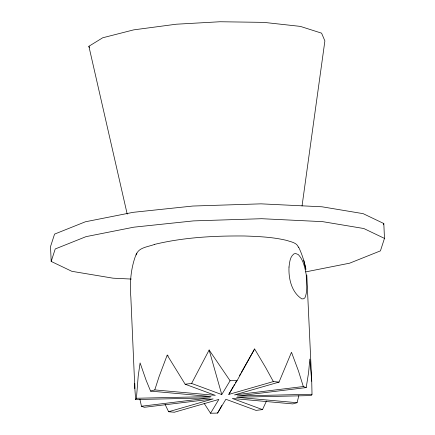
<?xml version="1.0" encoding="UTF-8"?>
<svg xmlns="http://www.w3.org/2000/svg" width="435" height="435" viewBox="0 0 435 435"><rect width="100%" height="100%" fill="white"/><g stroke="black" fill="none" stroke-linecap="round" stroke-linejoin="round"><path stroke-width="0.65" d="M136.427 398.259L138.21 376.085L140.097 362.926L146.117 380.25L150.592 391.119L211.105 396.562L136.427 398.259L135.644 399.558L210.322 397.862L141.467 406.252L139.885 399.151M302.042 205.978L324.885 40.917L321.585 33.158L300.373 26.394L263.855 22.37L220.012 21.75L176.224 24.219L133.692 29.868L102.709 37.78L88.876 46.284L127.21 214.134M312.015 394.268L237.336 395.964L306.202 387.58L308.589 372.577L309.823 359.06L311.732 381.218L312.015 394.268L311.226 395.567L236.553 397.269L297.067 402.712L298.845 395.638M154.653 244.367C148.585 246.835 137.971 247.368 136.307 254.964M131.288 279.063L112.997 278.177L71.84 271.309L51.183 261.435L55.229 248.961L86.027 236.645L133.866 227.173L193.499 220.893L261.691 218.707L322.661 221.654L363.818 228.522L384.475 238.396L380.429 250.87L349.631 263.186L305.778 271.87M150.592 391.119L154.773 389.912L159.118 376.498L167.198 355.101L168.231 355.966M383.409 224.786L383.817 223.536L363.16 213.661L322.003 206.794L261.033 203.846L192.841 206.038L133.208 212.318L85.369 221.79L54.571 234.106L50.525 246.58L51.183 261.435M136.623 253.121C130.897 267.036 129.581 282.32 130.848 297.214L134.85 388.672L135.644 399.558M303.32 386.536L234.498 394.92L279.031 382.099L291.488 352.268L298.432 370.903L303.32 386.536L306.202 387.58M266.486 401.005L262.501 409.601L256.041 410.395L225.885 399.265L217.576 413.087L210.545 413.25L204.102 403.316M167.198 355.101L185.158 384.23L191.612 383.436L209.132 350.001L230.082 380.734L237.113 380.576L254.611 348.968L265.687 367.586L273.343 381.577L279.031 382.099M217.576 413.087L221.801 405.474M273.343 381.577L228.805 394.409L233.16 386.737M233.829 385.557L234.503 384.377M235.504 382.604L236.178 381.424M239.527 375.525L240.533 373.752M241.202 372.572L254.611 348.968M210.545 413.25L218.854 399.422L174.321 412.244L168.622 411.733L165.077 404.381M191.612 383.436L221.774 394.567L230.082 380.734M228.805 394.409L237.113 380.576M168.622 411.733L213.161 398.911L144.344 407.29L141.467 406.252M297.067 402.712L292.88 403.919L232.361 398.476L262.501 409.601M154.675 244.356C184.021 237.303 214.422 235.732 244.508 235.993C258.662 236.471 272.968 237.086 286.79 240.435C290.857 241.887 297.029 242.589 298.492 247.395M154.773 389.912L215.298 395.355L185.174 384.235M298.595 247.047C302.026 254.127 304.386 261.631 305.903 269.341L303.831 260.511M88.876 46.284L89.382 47.475M209.132 350.001L221.774 394.567M306.789 274.991L311.732 381.218M383.817 223.536L384.475 238.396M134.812 383.507L134.85 388.672M289.009 267.041C288.443 278.563 291.548 292.353 301.857 298.894L303.641 298.774L304.93 297.823C307.969 290.64 306.305 282.478 306.245 274.904C304.951 267.742 303.44 260.038 298.279 254.557L295.577 253.502L293.978 253.866C289.895 256.819 289.612 262.463 289.009 267.041"/></g></svg>
